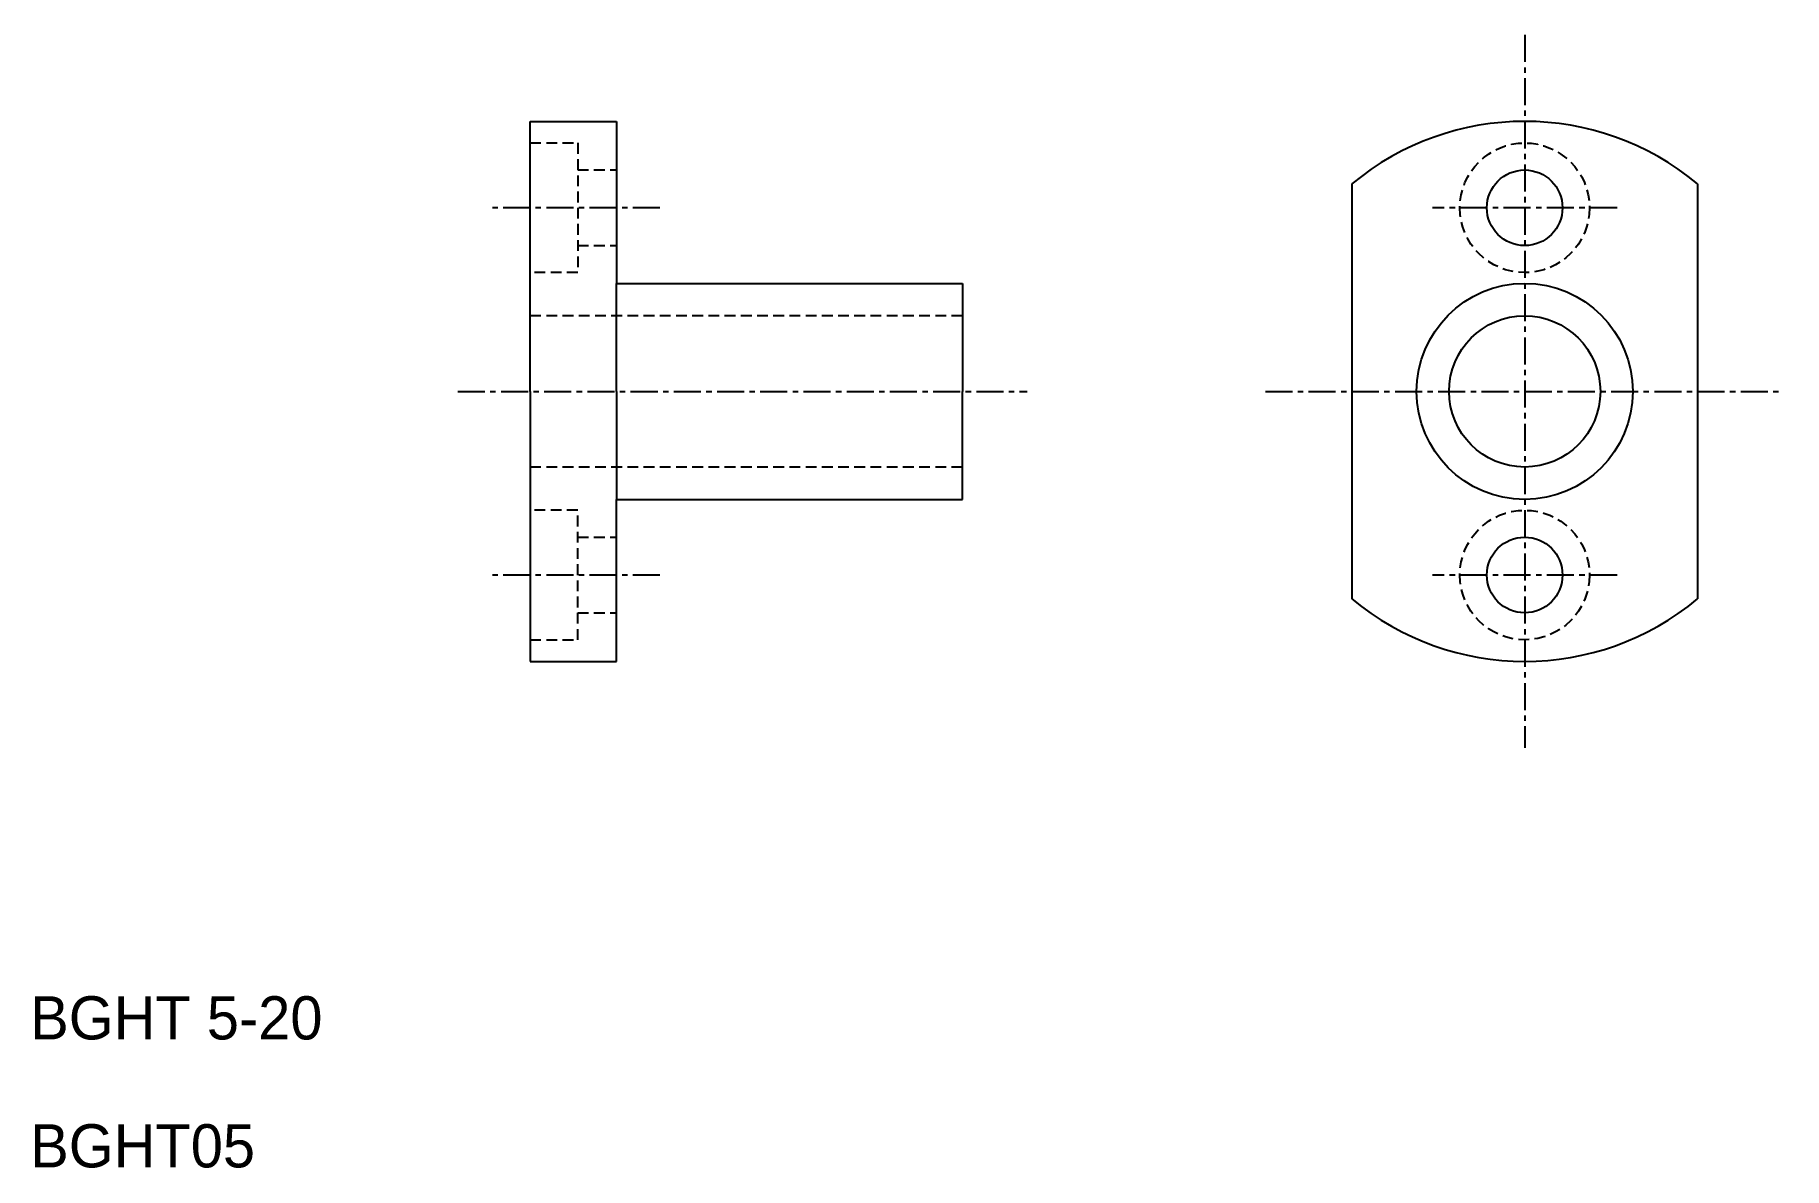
# Model space of a CAD drawing. Extents: x 53.9 to 134.8, y 69.6 to 122.
import ezdxf

# ---------------------------------------------------------------- set-up
doc = ezdxf.new("R2010")
doc.units = 0
doc.linetypes.add('CENTER', pattern=[2, 1.25, -0.25, 0.25, -0.25])
doc.linetypes.add('DASHED', pattern=[0.75, 0.5, -0.25])
doc.layers.get('0').update_dxf_attribs({"linetype": 'CONTINUOUS'})
doc.layers.add('CENTER', color=1, linetype='CENTER')

msp = doc.modelspace()

# ---------------------------------------------------------------- linework, layer by layer
at = {"color": 7, "linetype": 'CONTINUOUS'}
for p, q in [((76.773, 105.541), (76.773, 118.041)), ((76.773, 118.041), (80.773, 118.041)), ((80.773, 118.041), (80.773, 110.541)), ((114.797, 115.146), (114.797, 95.936)), ((130.797, 115.146), (130.797, 95.936)), ((76.773, 105.541), (76.773, 110.541)), ((80.773, 110.541), (96.773, 110.541)), ((80.773, 105.541), (80.773, 110.541)), ((96.773, 110.541), (96.773, 105.541)), ((76.773, 105.541), (76.773, 93.041)), ((80.773, 105.541), (80.773, 100.541)), ((96.773, 100.541), (96.773, 105.541)), ((80.773, 100.541), (96.773, 100.541)), ((80.773, 93.041), (80.773, 100.541)), ((76.773, 93.041), (80.773, 93.041))]:
    msp.add_line(p, q, dxfattribs=at)
at = {"color": 3, "linetype": 'DASHED'}
for p, q in [((76.773, 117.041), (78.973, 117.041)), ((78.973, 117.041), (78.973, 111.041)), ((78.973, 115.791), (80.773, 115.791)), ((78.973, 112.291), (80.773, 112.291)), ((78.973, 111.041), (76.773, 111.041)), ((96.773, 109.041), (76.773, 109.041)), ((96.773, 102.041), (76.773, 102.041)), ((78.973, 100.041), (76.773, 100.041)), ((78.973, 94.041), (78.973, 100.041)), ((78.973, 98.791), (80.773, 98.791)), ((78.973, 95.291), (80.773, 95.291)), ((76.773, 94.041), (78.973, 94.041))]:
    msp.add_line(p, q, dxfattribs=at)
for centre in [(122.797, 114.041), (122.797, 97.041)]:
    msp.add_circle(centre, 3, dxfattribs=at)
at = {"color": 7, "linetype": 'CONTINUOUS'}
for centre, radius in [((122.797, 114.041), 1.75), ((122.797, 105.541), 5), ((122.797, 105.541), 3.5), ((122.797, 97.041), 1.75)]:
    msp.add_circle(centre, radius, dxfattribs=at)
for start, end in [(50.20818, 129.79182), (230.20818, 309.79182)]:
    msp.add_arc((122.797, 105.541), 12.5, start, end, dxfattribs=at)
at = {"layer": 'CENTER', "color": 1, "linetype": 'CENTER'}
for p, q in [((122.797, 122.041), (122.797, 89.041)), ((82.773, 114.041), (74.773, 114.041)), ((127.072, 114.041), (118.523, 114.041)), ((73.423, 105.541), (99.773, 105.541)), ((110.797, 105.541), (134.797, 105.541)), ((82.773, 97.041), (74.773, 97.041)), ((127.072, 97.041), (118.523, 97.041))]:
    msp.add_line(p, q, dxfattribs=at)

# ---------------------------------------------------------------- texts
at = {"color": 7, "linetype": 'CONTINUOUS'}
for s, p in [('BGHT 5-20', (53.637, 75.541)), ('BGHT05', (53.637, 69.617))]:
    msp.add_text(s, height=2, dxfattribs=at).set_placement(p)

doc.saveas('drawing.dxf')
